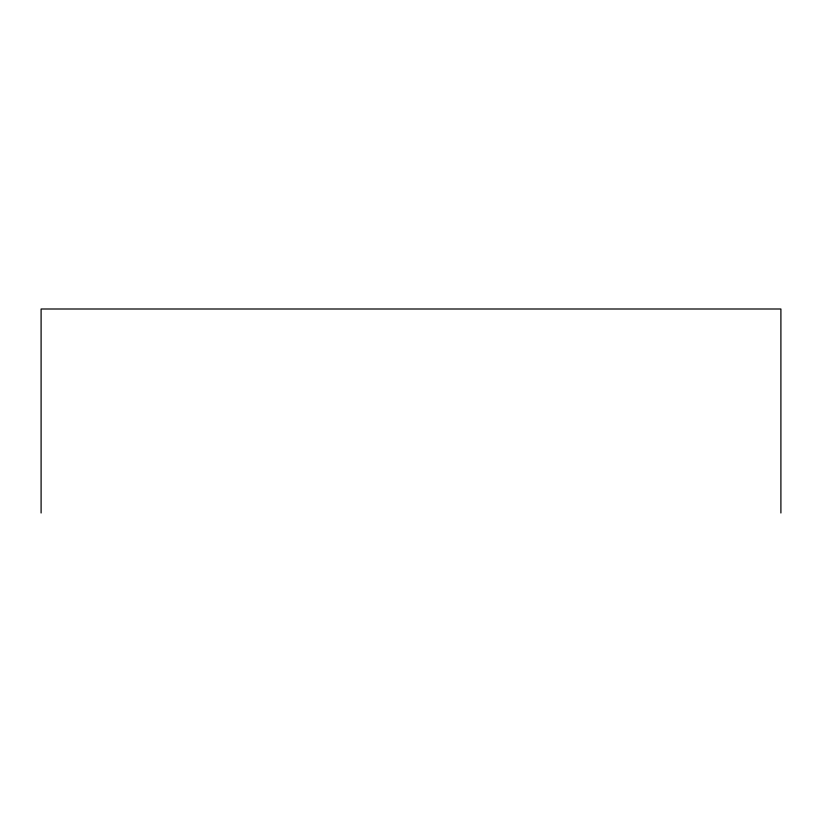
<?xml version="1.0" encoding="UTF-8"?>
<svg xmlns="http://www.w3.org/2000/svg" width="822" height="822" viewBox="0 0 822 822"><rect width="100%" height="100%" fill="white"/><g stroke="black" fill="none" stroke-linecap="round" stroke-linejoin="round"><path stroke-width="1.23" d="M780.9 513L780.9 309L41.1 309L41.1 513"/></g></svg>
